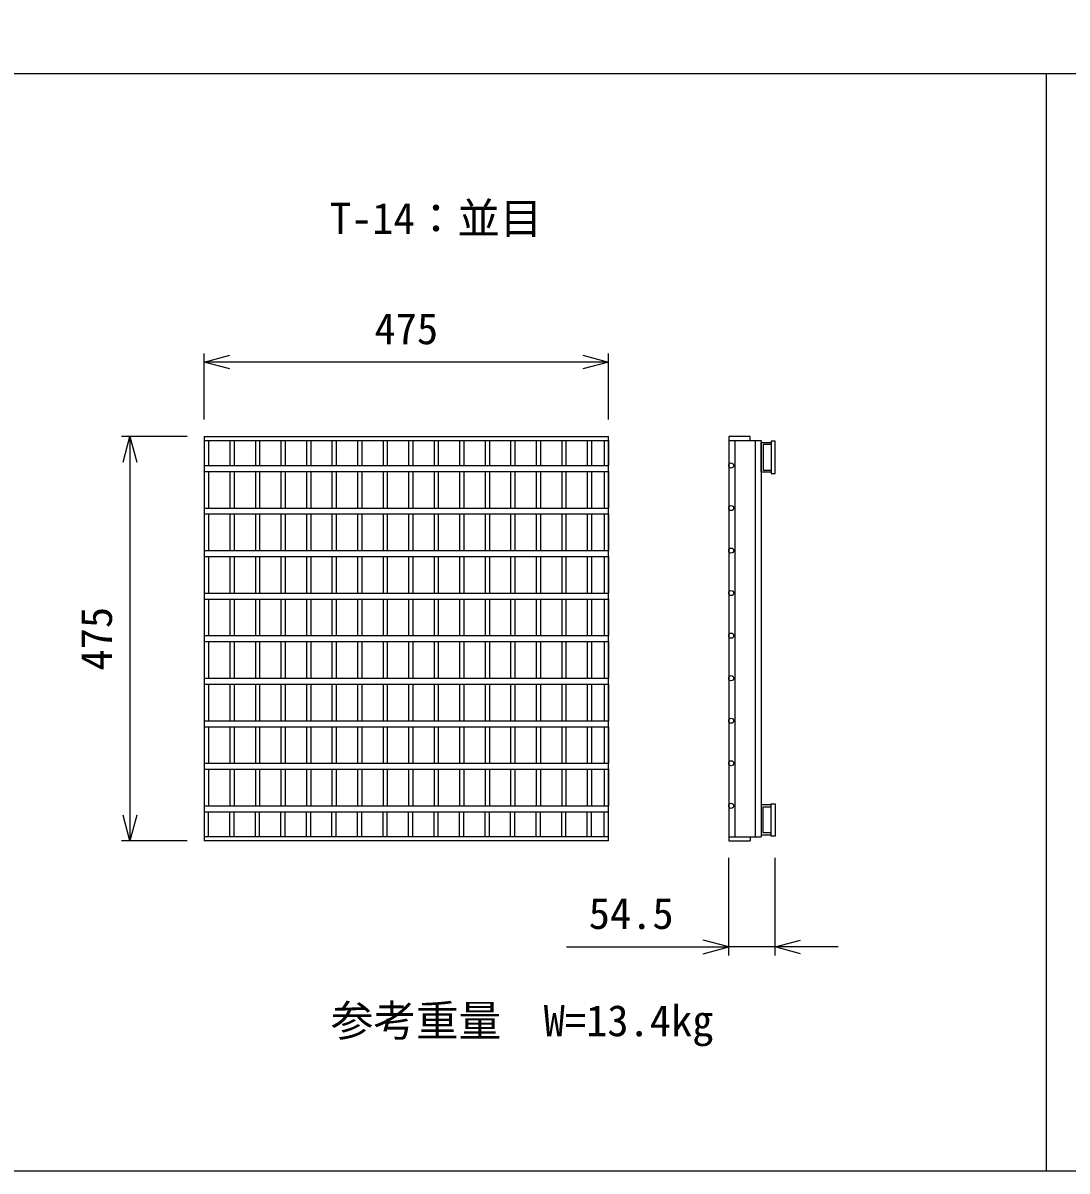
# Model space of a CAD drawing. Units: millimetres, scale not verified. Extents: x -10500 to 10500, y -7425 to 7425.
# Drawn here: x -5852 to -4625, y -5552 to -4203 of the extents above; entities that cross this region are included whole.
import ezdxf
from ezdxf.enums import TextEntityAlignment as Align

# ---------------------------------------------------------------- set-up
doc = ezdxf.new("R2010")
doc.units = ezdxf.units.MM
doc.header["$LTSCALE"] = 25
for name, color, linetype, lineweight in [('0-1_DIM', 7, 'Continuous', 25), ('0-3_HATCH', 6, 'Continuous', 25), ('0-7_TXT', 7, 'Continuous', 25)]:
    doc.layers.add(name, color=color, linetype=linetype, lineweight=lineweight)
doc.styles.add('ＭＳ ゴシック', font='')
doc.styles.get('ＭＳ ゴシック').set_extended_font_data('MS Gothic')

msp = doc.modelspace()

# ---------------------------------------------------------------- linework, layer by layer
at = {"layer": '0-1_DIM'}
for p, q in [((-5639.36, -4669.24), (-5639.36, -4591.74)), ((-5164.36, -4669.24), (-5164.36, -4591.74)), ((-5164.36, -4601.74), (-5639.36, -4601.74)), ((-5659.36, -4689.24), (-5736.86, -4689.24)), ((-5726.86, -4689.24), (-5726.86, -5164.24)), ((-5659.36, -5164.24), (-5736.86, -5164.24)), ((-5023.04, -5298.96), (-5023.04, -5184.24)), ((-4968.54, -5298.96), (-4968.54, -5184.24)), ((-5213.74, -5288.96), (-5023.04, -5288.96)), ((-4968.54, -5288.96), (-5023.04, -5288.96)), ((-4894.58, -5288.96), (-4968.54, -5288.96))]:
    msp.add_line(p, q, dxfattribs=at)
for points in [[(-5609.36, -4609.78), (-5639.36, -4601.74), (-5609.36, -4593.7)], [(-5194.36, -4593.7), (-5164.36, -4601.74), (-5194.36, -4609.78)], [(-5734.9, -4719.24), (-5726.86, -4689.24), (-5718.82, -4719.24)], [(-5718.82, -5134.24), (-5726.86, -5164.24), (-5734.9, -5134.24)], [(-5053.04, -5297), (-5023.04, -5288.96), (-5053.04, -5280.92)], [(-4938.54, -5297), (-4968.54, -5288.96), (-4938.54, -5280.92)]]:
    msp.add_lwpolyline(points, dxfattribs=at)
at = {"layer": '0-3_HATCH'}
for p, q in [((-5639.36, -4689.24), (-5164.36, -4689.24)), ((-5639.36, -4689.24), (-5639.36, -5164.24)), ((-5639.36, -4693.74), (-5164.36, -4693.74)), ((-5634.36, -4693.74), (-5634.36, -4723.24)), ((-5609.36, -4693.74), (-5609.36, -4723.24)), ((-5604.36, -4693.74), (-5604.36, -4723.24)), ((-5579.36, -4693.74), (-5579.36, -4723.24)), ((-5574.36, -4693.74), (-5574.36, -4723.24)), ((-5549.36, -4693.74), (-5549.36, -4723.24)), ((-5544.36, -4693.74), (-5544.36, -4723.24)), ((-5519.36, -4693.74), (-5519.36, -4723.24)), ((-5514.36, -4693.74), (-5514.36, -4723.24)), ((-5489.36, -4693.74), (-5489.36, -4723.24)), ((-5484.36, -4693.74), (-5484.36, -4723.24)), ((-5459.36, -4693.74), (-5459.36, -4723.24)), ((-5454.36, -4693.74), (-5454.36, -4723.24)), ((-5429.36, -4693.74), (-5429.36, -4723.24)), ((-5424.36, -4693.74), (-5424.36, -4723.24)), ((-5399.36, -4693.74), (-5399.36, -4723.24)), ((-5394.36, -4693.74), (-5394.36, -4723.24)), ((-5369.36, -4693.74), (-5369.36, -4723.24)), ((-5364.36, -4693.74), (-5364.36, -4723.24)), ((-5339.36, -4693.74), (-5339.36, -4723.24)), ((-5334.36, -4693.74), (-5334.36, -4723.24)), ((-5309.36, -4693.74), (-5309.36, -4723.24)), ((-5304.36, -4693.74), (-5304.36, -4723.24)), ((-5279.36, -4693.74), (-5279.36, -4723.24)), ((-5274.36, -4693.74), (-5274.36, -4723.24)), ((-5249.36, -4693.74), (-5249.36, -4723.24)), ((-5244.36, -4693.74), (-5244.36, -4723.24)), ((-5219.36, -4693.74), (-5219.36, -4723.24)), ((-5214.36, -4693.74), (-5214.36, -4723.24)), ((-5189.36, -4693.74), (-5189.36, -4723.24)), ((-5184.36, -4693.74), (-5184.36, -4723.24)), ((-5169.36, -4693.74), (-5169.36, -4723.24)), ((-5164.36, -5164.24), (-5164.36, -4689.24)), ((-5164.36, -4693.74), (-5164.36, -4723.24)), ((-5023.04, -4689.24), (-5023.04, -5164.24)), ((-4998.04, -4689.24), (-5023.04, -4689.24)), ((-5023.04, -4693.74), (-4985.04, -4693.74)), ((-5016.04, -4693.74), (-5016.04, -5159.74)), ((-4998.04, -4693.74), (-4998.04, -4689.24)), ((-4992.04, -4693.74), (-4992.04, -5159.74)), ((-4985.04, -4693.74), (-4985.04, -5159.74)), ((-4985.04, -4696.24), (-4973.04, -4696.24)), ((-4985.04, -4731.24), (-4985.04, -4696.24)), ((-4973.04, -4698.54), (-4982.74, -4698.54)), ((-4982.74, -4698.54), (-4982.74, -4728.94)), ((-5639.36, -4723.24), (-5164.36, -4723.24)), ((-5639.36, -4730.24), (-5164.36, -4730.24)), ((-5634.36, -4730.24), (-5634.36, -4773.24)), ((-5609.36, -4730.24), (-5609.36, -4773.24)), ((-5604.36, -4730.24), (-5604.36, -4773.24)), ((-5579.36, -4730.24), (-5579.36, -4773.24)), ((-5574.36, -4730.24), (-5574.36, -4773.24)), ((-5549.36, -4730.24), (-5549.36, -4773.24)), ((-5544.36, -4730.24), (-5544.36, -4773.24)), ((-5519.36, -4730.24), (-5519.36, -4773.24)), ((-5514.36, -4730.24), (-5514.36, -4773.24)), ((-5489.36, -4730.24), (-5489.36, -4773.24)), ((-5484.36, -4730.24), (-5484.36, -4773.24)), ((-5459.36, -4730.24), (-5459.36, -4773.24)), ((-5454.36, -4730.24), (-5454.36, -4773.24)), ((-5429.36, -4730.24), (-5429.36, -4773.24)), ((-5424.36, -4730.24), (-5424.36, -4773.24)), ((-5399.36, -4730.24), (-5399.36, -4773.24)), ((-5394.36, -4730.24), (-5394.36, -4773.24)), ((-5369.36, -4730.24), (-5369.36, -4773.24)), ((-5364.36, -4730.24), (-5364.36, -4773.24)), ((-5339.36, -4730.24), (-5339.36, -4773.24)), ((-5334.36, -4730.24), (-5334.36, -4773.24)), ((-5309.36, -4730.24), (-5309.36, -4773.24)), ((-5304.36, -4730.24), (-5304.36, -4773.24)), ((-5279.36, -4730.24), (-5279.36, -4773.24)), ((-5274.36, -4730.24), (-5274.36, -4773.24)), ((-5249.36, -4730.24), (-5249.36, -4773.24)), ((-5244.36, -4730.24), (-5244.36, -4773.24)), ((-5219.36, -4730.24), (-5219.36, -4773.24)), ((-5214.36, -4730.24), (-5214.36, -4773.24)), ((-5189.36, -4730.24), (-5189.36, -4773.24)), ((-5184.36, -4730.24), (-5184.36, -4773.24)), ((-5169.36, -4730.24), (-5169.36, -4773.24)), ((-5164.36, -4730.24), (-5164.36, -4773.24)), ((-4973.04, -4731.24), (-4985.04, -4731.24)), ((-4982.74, -4728.94), (-4973.04, -4728.94)), ((-5639.36, -4773.24), (-5164.36, -4773.24)), ((-5639.36, -4780.24), (-5164.36, -4780.24)), ((-5634.36, -4780.24), (-5634.36, -4823.24)), ((-5609.36, -4780.24), (-5609.36, -4823.24)), ((-5604.36, -4780.24), (-5604.36, -4823.24)), ((-5579.36, -4780.24), (-5579.36, -4823.24)), ((-5574.36, -4780.24), (-5574.36, -4823.24)), ((-5549.36, -4780.24), (-5549.36, -4823.24)), ((-5544.36, -4780.24), (-5544.36, -4823.24)), ((-5519.36, -4780.24), (-5519.36, -4823.24)), ((-5514.36, -4780.24), (-5514.36, -4823.24)), ((-5489.36, -4780.24), (-5489.36, -4823.24)), ((-5484.36, -4780.24), (-5484.36, -4823.24)), ((-5459.36, -4780.24), (-5459.36, -4823.24)), ((-5454.36, -4780.24), (-5454.36, -4823.24)), ((-5429.36, -4780.24), (-5429.36, -4823.24)), ((-5424.36, -4780.24), (-5424.36, -4823.24)), ((-5399.36, -4780.24), (-5399.36, -4823.24)), ((-5394.36, -4780.24), (-5394.36, -4823.24)), ((-5369.36, -4780.24), (-5369.36, -4823.24)), ((-5364.36, -4780.24), (-5364.36, -4823.24)), ((-5339.36, -4780.24), (-5339.36, -4823.24)), ((-5334.36, -4780.24), (-5334.36, -4823.24)), ((-5309.36, -4780.24), (-5309.36, -4823.24)), ((-5304.36, -4780.24), (-5304.36, -4823.24)), ((-5279.36, -4780.24), (-5279.36, -4823.24)), ((-5274.36, -4780.24), (-5274.36, -4823.24)), ((-5249.36, -4780.24), (-5249.36, -4823.24)), ((-5244.36, -4780.24), (-5244.36, -4823.24)), ((-5219.36, -4780.24), (-5219.36, -4823.24)), ((-5214.36, -4780.24), (-5214.36, -4823.24)), ((-5189.36, -4780.24), (-5189.36, -4823.24)), ((-5184.36, -4780.24), (-5184.36, -4823.24)), ((-5169.36, -4780.24), (-5169.36, -4823.24)), ((-5164.36, -4780.24), (-5164.36, -4823.24)), ((-5639.36, -4823.24), (-5164.36, -4823.24)), ((-5639.36, -4830.24), (-5164.36, -4830.24)), ((-5634.36, -4830.24), (-5634.36, -4873.24)), ((-5609.36, -4830.24), (-5609.36, -4873.24)), ((-5604.36, -4830.24), (-5604.36, -4873.24)), ((-5579.36, -4830.24), (-5579.36, -4873.24)), ((-5574.36, -4830.24), (-5574.36, -4873.24)), ((-5549.36, -4830.24), (-5549.36, -4873.24)), ((-5544.36, -4830.24), (-5544.36, -4873.24)), ((-5519.36, -4830.24), (-5519.36, -4873.24)), ((-5514.36, -4830.24), (-5514.36, -4873.24)), ((-5489.36, -4830.24), (-5489.36, -4873.24)), ((-5484.36, -4830.24), (-5484.36, -4873.24)), ((-5459.36, -4830.24), (-5459.36, -4873.24)), ((-5454.36, -4830.24), (-5454.36, -4873.24)), ((-5429.36, -4830.24), (-5429.36, -4873.24)), ((-5424.36, -4830.24), (-5424.36, -4873.24)), ((-5399.36, -4830.24), (-5399.36, -4873.24)), ((-5394.36, -4830.24), (-5394.36, -4873.24)), ((-5369.36, -4830.24), (-5369.36, -4873.24)), ((-5364.36, -4830.24), (-5364.36, -4873.24)), ((-5339.36, -4830.24), (-5339.36, -4873.24)), ((-5334.36, -4830.24), (-5334.36, -4873.24)), ((-5309.36, -4830.24), (-5309.36, -4873.24)), ((-5304.36, -4830.24), (-5304.36, -4873.24)), ((-5279.36, -4830.24), (-5279.36, -4873.24)), ((-5274.36, -4830.24), (-5274.36, -4873.24)), ((-5249.36, -4830.24), (-5249.36, -4873.24)), ((-5244.36, -4830.24), (-5244.36, -4873.24)), ((-5219.36, -4830.24), (-5219.36, -4873.24)), ((-5214.36, -4830.24), (-5214.36, -4873.24)), ((-5189.36, -4830.24), (-5189.36, -4873.24)), ((-5184.36, -4830.24), (-5184.36, -4873.24)), ((-5169.36, -4830.24), (-5169.36, -4873.24)), ((-5164.36, -4830.24), (-5164.36, -4873.24)), ((-5639.36, -4873.24), (-5164.36, -4873.24)), ((-5639.36, -4880.24), (-5164.36, -4880.24)), ((-5634.36, -4880.24), (-5634.36, -4923.24)), ((-5609.36, -4880.24), (-5609.36, -4923.24)), ((-5604.36, -4880.24), (-5604.36, -4923.24)), ((-5579.36, -4880.24), (-5579.36, -4923.24)), ((-5574.36, -4880.24), (-5574.36, -4923.24)), ((-5549.36, -4880.24), (-5549.36, -4923.24)), ((-5544.36, -4880.24), (-5544.36, -4923.24)), ((-5519.36, -4880.24), (-5519.36, -4923.24)), ((-5514.36, -4880.24), (-5514.36, -4923.24)), ((-5489.36, -4880.24), (-5489.36, -4923.24)), ((-5484.36, -4880.24), (-5484.36, -4923.24)), ((-5459.36, -4880.24), (-5459.36, -4923.24)), ((-5454.36, -4880.24), (-5454.36, -4923.24)), ((-5429.36, -4880.24), (-5429.36, -4923.24)), ((-5424.36, -4880.24), (-5424.36, -4923.24)), ((-5399.36, -4880.24), (-5399.36, -4923.24)), ((-5394.36, -4880.24), (-5394.36, -4923.24)), ((-5369.36, -4880.24), (-5369.36, -4923.24)), ((-5364.36, -4880.24), (-5364.36, -4923.24)), ((-5339.36, -4880.24), (-5339.36, -4923.24)), ((-5334.36, -4880.24), (-5334.36, -4923.24)), ((-5309.36, -4880.24), (-5309.36, -4923.24)), ((-5304.36, -4880.24), (-5304.36, -4923.24)), ((-5279.36, -4880.24), (-5279.36, -4923.24)), ((-5274.36, -4880.24), (-5274.36, -4923.24)), ((-5249.36, -4880.24), (-5249.36, -4923.24)), ((-5244.36, -4880.24), (-5244.36, -4923.24)), ((-5219.36, -4880.24), (-5219.36, -4923.24)), ((-5214.36, -4880.24), (-5214.36, -4923.24)), ((-5189.36, -4880.24), (-5189.36, -4923.24)), ((-5184.36, -4880.24), (-5184.36, -4923.24)), ((-5169.36, -4880.24), (-5169.36, -4923.24)), ((-5164.36, -4880.24), (-5164.36, -4923.24)), ((-5639.36, -4923.24), (-5164.36, -4923.24)), ((-5639.36, -4930.24), (-5164.36, -4930.24)), ((-5634.36, -4930.24), (-5634.36, -4973.24)), ((-5609.36, -4930.24), (-5609.36, -4973.24)), ((-5604.36, -4930.24), (-5604.36, -4973.24)), ((-5579.36, -4930.24), (-5579.36, -4973.24)), ((-5574.36, -4930.24), (-5574.36, -4973.24)), ((-5549.36, -4930.24), (-5549.36, -4973.24)), ((-5544.36, -4930.24), (-5544.36, -4973.24)), ((-5519.36, -4930.24), (-5519.36, -4973.24)), ((-5514.36, -4930.24), (-5514.36, -4973.24)), ((-5489.36, -4930.24), (-5489.36, -4973.24)), ((-5484.36, -4930.24), (-5484.36, -4973.24)), ((-5459.36, -4930.24), (-5459.36, -4973.24)), ((-5454.36, -4930.24), (-5454.36, -4973.24)), ((-5429.36, -4930.24), (-5429.36, -4973.24)), ((-5424.36, -4930.24), (-5424.36, -4973.24)), ((-5399.36, -4930.24), (-5399.36, -4973.24)), ((-5394.36, -4930.24), (-5394.36, -4973.24)), ((-5369.36, -4930.24), (-5369.36, -4973.24)), ((-5364.36, -4930.24), (-5364.36, -4973.24)), ((-5339.36, -4930.24), (-5339.36, -4973.24)), ((-5334.36, -4930.24), (-5334.36, -4973.24)), ((-5309.36, -4930.24), (-5309.36, -4973.24)), ((-5304.36, -4930.24), (-5304.36, -4973.24)), ((-5279.36, -4930.24), (-5279.36, -4973.24)), ((-5274.36, -4930.24), (-5274.36, -4973.24)), ((-5249.36, -4930.24), (-5249.36, -4973.24)), ((-5244.36, -4930.24), (-5244.36, -4973.24)), ((-5219.36, -4930.24), (-5219.36, -4973.24)), ((-5214.36, -4930.24), (-5214.36, -4973.24)), ((-5189.36, -4930.24), (-5189.36, -4973.24)), ((-5184.36, -4930.24), (-5184.36, -4973.24)), ((-5169.36, -4930.24), (-5169.36, -4973.24)), ((-5164.36, -4930.24), (-5164.36, -4973.24)), ((-5639.36, -4973.24), (-5164.36, -4973.24)), ((-5639.36, -4980.24), (-5164.36, -4980.24)), ((-5634.36, -4980.24), (-5634.36, -5023.24)), ((-5609.36, -4980.24), (-5609.36, -5023.24)), ((-5604.36, -4980.24), (-5604.36, -5023.24)), ((-5579.36, -4980.24), (-5579.36, -5023.24)), ((-5574.36, -4980.24), (-5574.36, -5023.24)), ((-5549.36, -4980.24), (-5549.36, -5023.24)), ((-5544.36, -4980.24), (-5544.36, -5023.24)), ((-5519.36, -4980.24), (-5519.36, -5023.24)), ((-5514.36, -4980.24), (-5514.36, -5023.24)), ((-5489.36, -4980.24), (-5489.36, -5023.24)), ((-5484.36, -4980.24), (-5484.36, -5023.24)), ((-5459.36, -4980.24), (-5459.36, -5023.24)), ((-5454.36, -4980.24), (-5454.36, -5023.24)), ((-5429.36, -4980.24), (-5429.36, -5023.24)), ((-5424.36, -4980.24), (-5424.36, -5023.24)), ((-5399.36, -4980.24), (-5399.36, -5023.24)), ((-5394.36, -4980.24), (-5394.36, -5023.24)), ((-5369.36, -4980.24), (-5369.36, -5023.24)), ((-5364.36, -4980.24), (-5364.36, -5023.24)), ((-5339.36, -4980.24), (-5339.36, -5023.24)), ((-5334.36, -4980.24), (-5334.36, -5023.24)), ((-5309.36, -4980.24), (-5309.36, -5023.24)), ((-5304.36, -4980.24), (-5304.36, -5023.24)), ((-5279.36, -4980.24), (-5279.36, -5023.24)), ((-5274.36, -4980.24), (-5274.36, -5023.24)), ((-5249.36, -4980.24), (-5249.36, -5023.24)), ((-5244.36, -4980.24), (-5244.36, -5023.24)), ((-5219.36, -4980.24), (-5219.36, -5023.24)), ((-5214.36, -4980.24), (-5214.36, -5023.24)), ((-5189.36, -4980.24), (-5189.36, -5023.24)), ((-5184.36, -4980.24), (-5184.36, -5023.24)), ((-5169.36, -4980.24), (-5169.36, -5023.24)), ((-5164.36, -4980.24), (-5164.36, -5023.24)), ((-5639.36, -5023.24), (-5164.36, -5023.24)), ((-5639.36, -5030.24), (-5164.36, -5030.24)), ((-5634.36, -5030.24), (-5634.36, -5073.24)), ((-5609.36, -5030.24), (-5609.36, -5073.24)), ((-5604.36, -5030.24), (-5604.36, -5073.24)), ((-5579.36, -5030.24), (-5579.36, -5073.24)), ((-5574.36, -5030.24), (-5574.36, -5073.24)), ((-5549.36, -5030.24), (-5549.36, -5073.24)), ((-5544.36, -5030.24), (-5544.36, -5073.24)), ((-5519.36, -5030.24), (-5519.36, -5073.24)), ((-5514.36, -5030.24), (-5514.36, -5073.24)), ((-5489.36, -5030.24), (-5489.36, -5073.24)), ((-5484.36, -5030.24), (-5484.36, -5073.24)), ((-5459.36, -5030.24), (-5459.36, -5073.24)), ((-5454.36, -5030.24), (-5454.36, -5073.24)), ((-5429.36, -5030.24), (-5429.36, -5073.24)), ((-5424.36, -5030.24), (-5424.36, -5073.24)), ((-5399.36, -5030.24), (-5399.36, -5073.24)), ((-5394.36, -5030.24), (-5394.36, -5073.24)), ((-5369.36, -5030.24), (-5369.36, -5073.24)), ((-5364.36, -5030.24), (-5364.36, -5073.24)), ((-5339.36, -5030.24), (-5339.36, -5073.24)), ((-5334.36, -5030.24), (-5334.36, -5073.24)), ((-5309.36, -5030.24), (-5309.36, -5073.24)), ((-5304.36, -5030.24), (-5304.36, -5073.24)), ((-5279.36, -5030.24), (-5279.36, -5073.24)), ((-5274.36, -5030.24), (-5274.36, -5073.24)), ((-5249.36, -5030.24), (-5249.36, -5073.24)), ((-5244.36, -5030.24), (-5244.36, -5073.24)), ((-5219.36, -5030.24), (-5219.36, -5073.24)), ((-5214.36, -5030.24), (-5214.36, -5073.24)), ((-5189.36, -5030.24), (-5189.36, -5073.24)), ((-5184.36, -5030.24), (-5184.36, -5073.24)), ((-5169.36, -5030.24), (-5169.36, -5073.24)), ((-5164.36, -5030.24), (-5164.36, -5073.24)), ((-5639.36, -5073.24), (-5164.36, -5073.24)), ((-5639.36, -5080.24), (-5164.36, -5080.24)), ((-5634.36, -5080.24), (-5634.36, -5123.24)), ((-5609.36, -5080.24), (-5609.36, -5123.24)), ((-5604.36, -5080.24), (-5604.36, -5123.24)), ((-5579.36, -5080.24), (-5579.36, -5123.24)), ((-5574.36, -5080.24), (-5574.36, -5123.24)), ((-5549.36, -5080.24), (-5549.36, -5123.24)), ((-5544.36, -5080.24), (-5544.36, -5123.24)), ((-5519.36, -5080.24), (-5519.36, -5123.24)), ((-5514.36, -5080.24), (-5514.36, -5123.24)), ((-5489.36, -5080.24), (-5489.36, -5123.24)), ((-5484.36, -5080.24), (-5484.36, -5123.24)), ((-5459.36, -5080.24), (-5459.36, -5123.24)), ((-5454.36, -5080.24), (-5454.36, -5123.24)), ((-5429.36, -5080.24), (-5429.36, -5123.24)), ((-5424.36, -5080.24), (-5424.36, -5123.24)), ((-5399.36, -5080.24), (-5399.36, -5123.24)), ((-5394.36, -5080.24), (-5394.36, -5123.24)), ((-5369.36, -5080.24), (-5369.36, -5123.24)), ((-5364.36, -5080.24), (-5364.36, -5123.24)), ((-5339.36, -5080.24), (-5339.36, -5123.24)), ((-5334.36, -5080.24), (-5334.36, -5123.24)), ((-5309.36, -5080.24), (-5309.36, -5123.24)), ((-5304.36, -5080.24), (-5304.36, -5123.24)), ((-5279.36, -5080.24), (-5279.36, -5123.24)), ((-5274.36, -5080.24), (-5274.36, -5123.24)), ((-5249.36, -5080.24), (-5249.36, -5123.24)), ((-5244.36, -5080.24), (-5244.36, -5123.24)), ((-5219.36, -5080.24), (-5219.36, -5123.24)), ((-5214.36, -5080.24), (-5214.36, -5123.24)), ((-5189.36, -5080.24), (-5189.36, -5123.24)), ((-5184.36, -5080.24), (-5184.36, -5123.24)), ((-5169.36, -5080.24), (-5169.36, -5123.24)), ((-5164.36, -5080.24), (-5164.36, -5123.24)), ((-5639.36, -5123.24), (-5164.36, -5123.24)), ((-4985.04, -5122.24), (-4985.04, -5157.24)), ((-4973.04, -5122.24), (-4985.04, -5122.24)), ((-4982.74, -5154.94), (-4982.74, -5124.54)), ((-4982.74, -5124.54), (-4973.04, -5124.54)), ((-5639.36, -5130.24), (-5164.36, -5130.24)), ((-5634.36, -5159.74), (-5634.36, -5130.24)), ((-5609.36, -5159.74), (-5609.36, -5130.24)), ((-5604.36, -5159.74), (-5604.36, -5130.24)), ((-5579.36, -5159.74), (-5579.36, -5130.24)), ((-5574.36, -5159.74), (-5574.36, -5130.24)), ((-5549.36, -5159.74), (-5549.36, -5130.24)), ((-5544.36, -5159.74), (-5544.36, -5130.24)), ((-5519.36, -5159.74), (-5519.36, -5130.24)), ((-5514.36, -5159.74), (-5514.36, -5130.24)), ((-5489.36, -5159.74), (-5489.36, -5130.24)), ((-5484.36, -5159.74), (-5484.36, -5130.24)), ((-5459.36, -5159.74), (-5459.36, -5130.24)), ((-5454.36, -5159.74), (-5454.36, -5130.24)), ((-5429.36, -5159.74), (-5429.36, -5130.24)), ((-5424.36, -5159.74), (-5424.36, -5130.24)), ((-5399.36, -5159.74), (-5399.36, -5130.24)), ((-5394.36, -5159.74), (-5394.36, -5130.24)), ((-5369.36, -5159.74), (-5369.36, -5130.24)), ((-5364.36, -5159.74), (-5364.36, -5130.24)), ((-5339.36, -5159.74), (-5339.36, -5130.24)), ((-5334.36, -5159.74), (-5334.36, -5130.24)), ((-5309.36, -5159.74), (-5309.36, -5130.24)), ((-5304.36, -5159.74), (-5304.36, -5130.24)), ((-5279.36, -5159.74), (-5279.36, -5130.24)), ((-5274.36, -5159.74), (-5274.36, -5130.24)), ((-5249.36, -5159.74), (-5249.36, -5130.24)), ((-5244.36, -5159.74), (-5244.36, -5130.24)), ((-5219.36, -5159.74), (-5219.36, -5130.24)), ((-5214.36, -5159.74), (-5214.36, -5130.24)), ((-5189.36, -5159.74), (-5189.36, -5130.24)), ((-5184.36, -5159.74), (-5184.36, -5130.24)), ((-5169.36, -5159.74), (-5169.36, -5130.24)), ((-5164.36, -5159.74), (-5164.36, -5130.24)), ((-5164.36, -5159.74), (-5639.36, -5159.74)), ((-5164.36, -5164.24), (-5639.36, -5164.24)), ((-5023.04, -5159.74), (-4985.04, -5159.74)), ((-5023.04, -5164.24), (-4998.04, -5164.24)), ((-4998.04, -5159.74), (-4998.04, -5164.24)), ((-4985.04, -5157.24), (-4973.04, -5157.24)), ((-4973.04, -5154.94), (-4982.74, -5154.94))]:
    msp.add_line(p, q, dxfattribs=at)
for points in [[(-4973.04, -4694.74), (-4973.04, -4732.74), (-4968.54, -4732.74), (-4968.54, -4694.74)], [(-4973.04, -5158.74), (-4973.04, -5120.74), (-4968.54, -5120.74), (-4968.54, -5158.74)]]:
    msp.add_lwpolyline(points, close=True, dxfattribs=at)
for centre in [(-5020.04, -4723.24), (-5020.04, -4773.24), (-5020.04, -4823.24), (-5020.04, -4873.24), (-5020.04, -4923.24), (-5020.04, -4973.24), (-5020.04, -5023.24), (-5020.04, -5073.24), (-5020.04, -5123.24)]:
    msp.add_circle(centre, 3, dxfattribs=at)
at = {"layer": '0-7_TXT'}
for p, q in [((-8250, -4262.43), (-2150, -4262.43)), ((-4650, -4262.43), (-4650, -5552.43))]:
    msp.add_line(p, q, dxfattribs=at)
msp.add_lwpolyline([(-2150, -2152.43), (-2150, -5552.43), (-8250, -5552.43), (-8250, -2152.43)], dxfattribs=at)

# ---------------------------------------------------------------- texts
at = {"layer": '0-1_DIM', "style": 'ＭＳ ゴシック'}
for s, p in [('475', (-5439.36, -4591.74)), ('54.5', (-5187.62, -5278.96)), ('参考重量\u3000W=13.4kg', (-5490.59, -5404.98))]:
    msp.add_text(s, height=36.66, dxfattribs=at).set_placement(p, align=Align.BOTTOM_LEFT)
msp.add_text('475', height=36.66, rotation=90, dxfattribs=at).set_placement((-5736.86, -4964.24), align=Align.BOTTOM_LEFT)
at = {"layer": '0-7_TXT', "style": 'ＭＳ ゴシック'}
msp.add_text('T-14：並目 ', height=36.66, dxfattribs=at).set_placement((-5491.82, -4462.15), align=Align.BOTTOM_LEFT)

doc.saveas('drawing.dxf')
